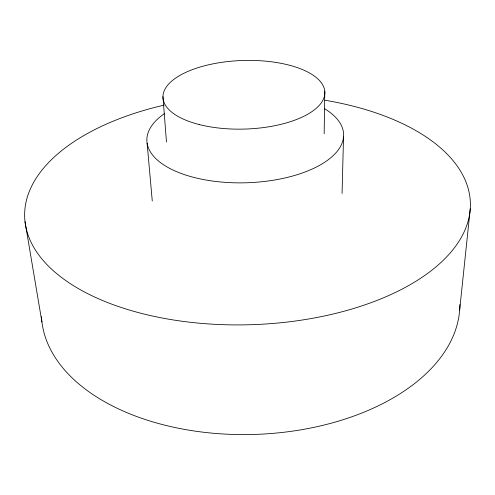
<?xml version="1.0" encoding="UTF-8"?>
<svg xmlns="http://www.w3.org/2000/svg" width="495" height="495" viewBox="0 0 495 495"><rect width="100%" height="100%" fill="white"/><g stroke="black" fill="none" stroke-linecap="round" stroke-linejoin="round"><path stroke-width="0.74" d="M324.163 133.755L324.788 91.346M342.057 193.427L343.53 137.016M459.645 310.093L470.25 208.84M25.016 221.717L41.933 321.998M147.114 143.222L152.268 200.976M162.948 96.643L166.475 142.009M459.861 304.561A209.311 125.885 -1.8 0 1 253.694 434.449A209.311 125.885 -1.8 0 1 41.475 316.651M324.652 108.764A98.425 45.305 -1.8 0 1 311.708 169.253A98.425 45.305 -1.8 0 1 180.458 173.201A98.425 45.305 -1.8 0 1 164.513 113.584M324.998 100.237A222.96 114.933 -1.8 0 1 427.272 273.655A222.96 114.933 -1.8 0 1 71.534 284.439A222.96 114.933 -1.8 0 1 164.185 105.113M199.318 124.573A80.988 34.31 -1.8 0 0 324.708 94.731A80.988 34.31 -1.8 0 0 207.665 65.018A80.988 34.31 -1.8 0 0 199.318 124.573"/></g></svg>
